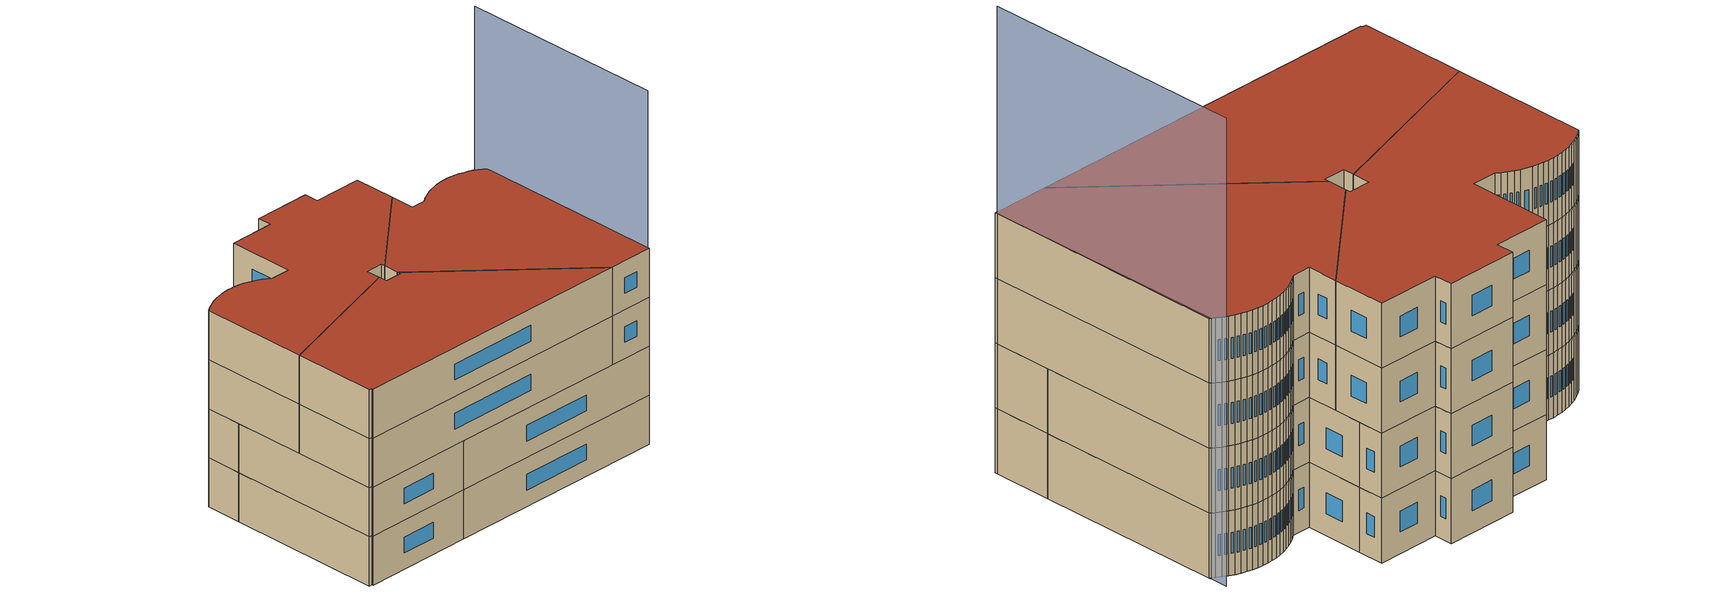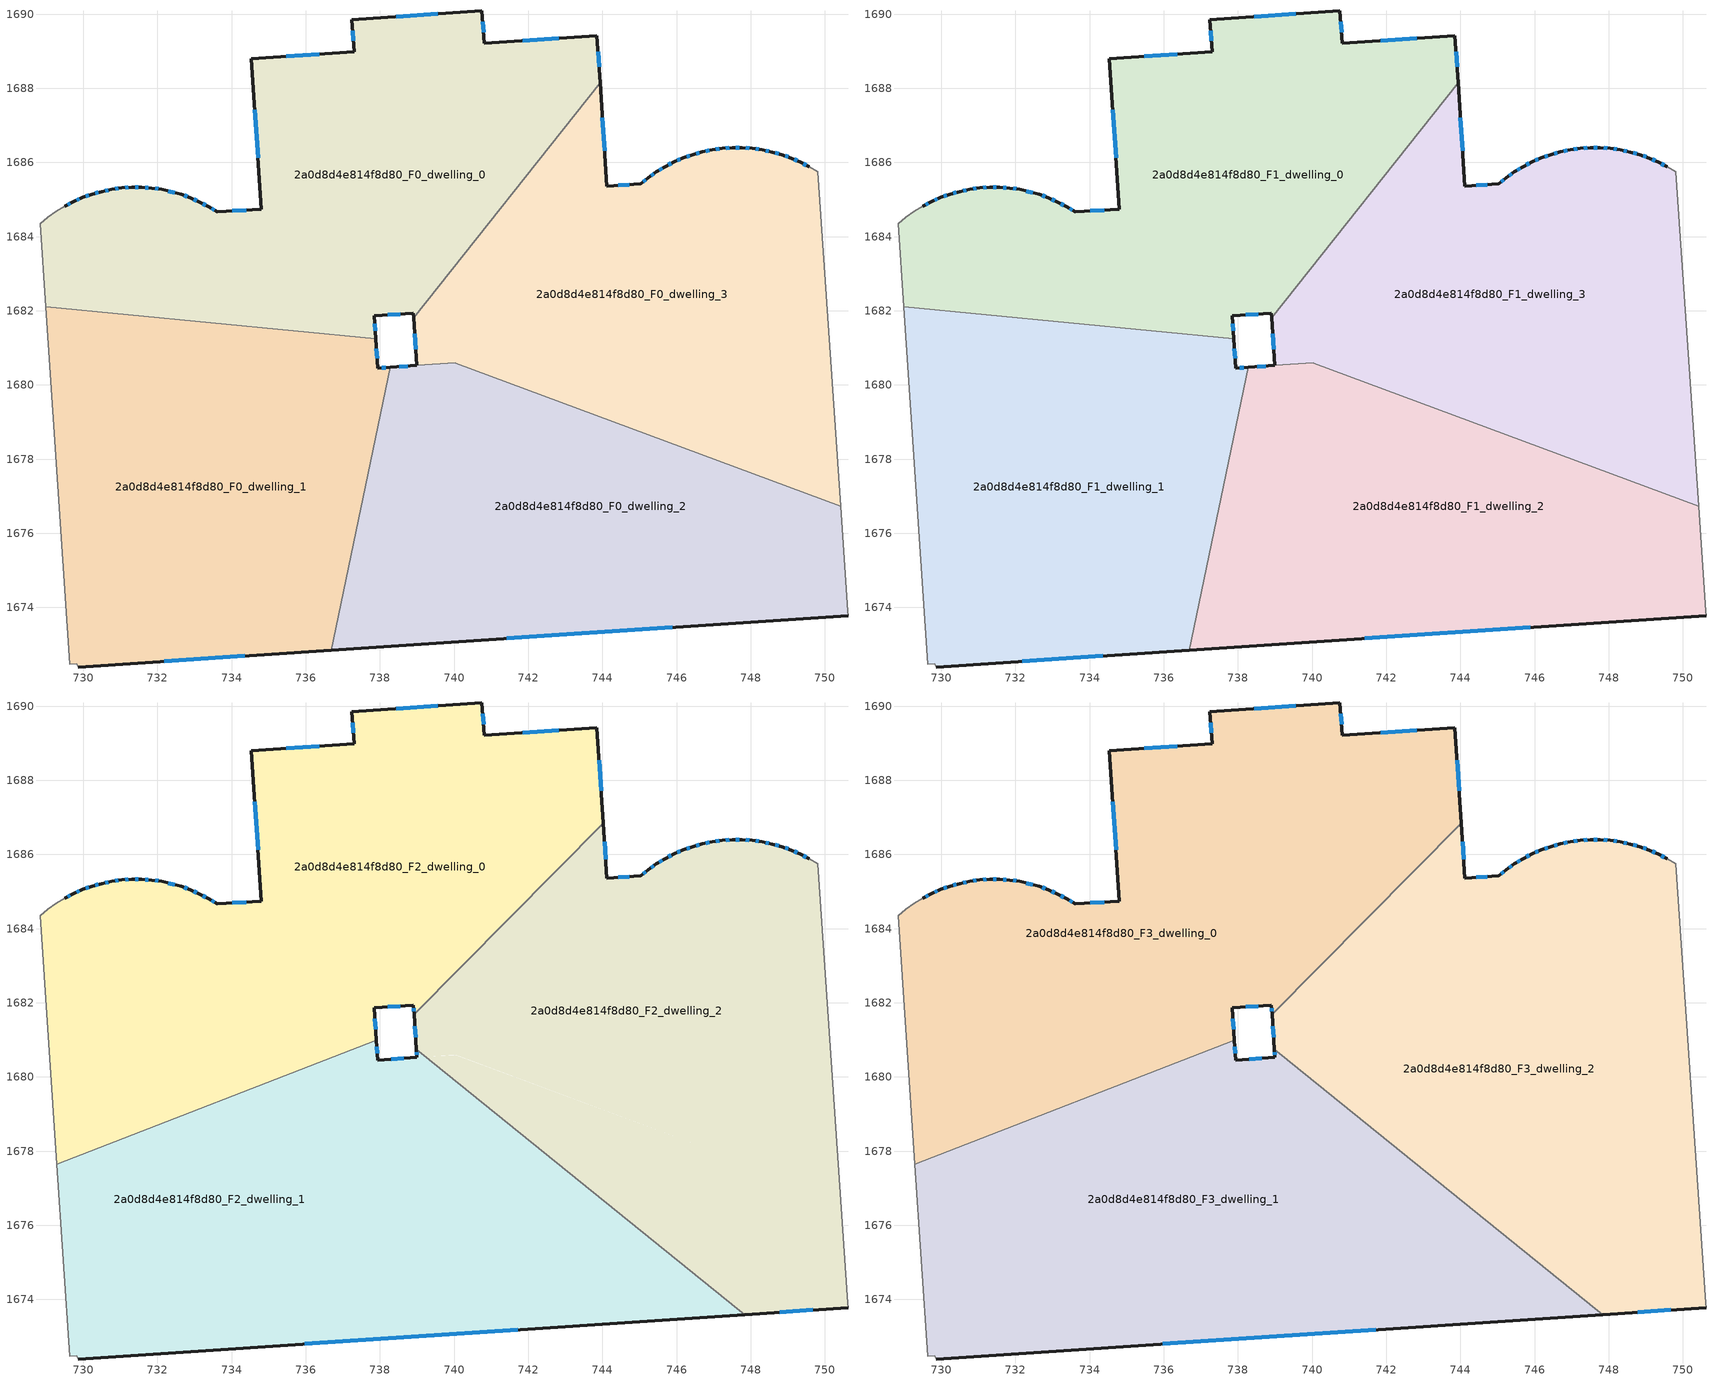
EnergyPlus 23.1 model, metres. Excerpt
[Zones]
2a0d8d4e814f8d80_F0_dwelling_0
 floor ground (EU_floor_Construction): 743.85,1689.42 743.94,1688.15 738.91,1681.81 738.91,1681.93 737.85,1681.87 737.89,1681.25 728.99,1682.11 728.83,1684.35 729.04,1684.52 729.27,1684.69 729.5,1684.82 729.73,1684.94 729.98,1685.06 730.24,1685.14 730.5,1685.22 730.77,1685.27 731.04,1685.32 731.31,1685.33 731.58,1685.33 731.85,1685.31 732.12,1685.28 732.64,1685.14 732.89,1685.05 733.14,1684.93 733.39,1684.81 733.61,1684.67 734.81,1684.74 734.54,1688.8 737.3,1688.99 737.25,1689.85 740.75,1690.08 740.82,1689.22 z0
 wall outside (EU_wall_Construction): 743.94,1688.15 743.85,1689.42 740.82,1689.22 740.75,1690.08 737.25,1689.85 737.3,1688.99 734.54,1688.8 734.81,1684.74 733.61,1684.67 733.39,1684.81 733.14,1684.93 732.89,1685.05 732.64,1685.14 732.12,1685.28 731.85,1685.31 731.58,1685.33 731.31,1685.33 731.04,1685.32 730.77,1685.27 730.5,1685.22 730.24,1685.14 729.98,1685.06 729.73,1684.94 729.5,1684.82 / 737.89,1681.25 737.85,1681.87 738.91,1681.93 738.91,1681.81 z0:3
 wall to 2a0d8d4e814f8d80_F0_dwelling_3 (EU_wall_Construction): 738.91,1681.81 743.94,1688.15 z0:3
 wall to 2a0d8d4e814f8d80_F0_dwelling_1 (EU_wall_Construction): 728.99,1682.11 737.89,1681.25 z0:3
 wall adiabatic (EU_wall_Construction): 729.5,1684.82 729.27,1684.69 729.04,1684.52 728.83,1684.35 728.99,1682.11 z0:3
 window (EU_Window_Construction): 743.91,1688.58 743.88,1688.99 / 738.21,1681.89 738.55,1681.91 / 737.87,1681.46 737.86,1681.65 / 729.65,1684.9 729.58,1684.86 / 729.9,1685.02 729.82,1684.98 / 730.15,1685.11 730.07,1685.09 / 730.41,1685.19 730.33,1685.17 / 730.68,1685.25 730.59,1685.24 / 730.95,1685.3 730.86,1685.29 / 731.22,1685.33 731.13,1685.32 / 731.49,1685.33 731.4,1685.33 / 731.76,1685.32 731.67,1685.32 / 732.03,1685.29 731.94,1685.3 / 732.46,1685.19 732.3,1685.23 / 732.81,1685.08 732.73,1685.11 / 733.06,1684.97 732.98,1685.01 / 733.3,1684.85 733.23,1684.89 / 733.53,1684.72 733.46,1684.76 / 734.4,1684.72 734.02,1684.7 / 734.63,1687.42 734.72,1686.12 / 736.36,1688.92 735.48,1688.86 / 737.27,1689.56 737.28,1689.28 / 739.56,1690.01 738.44,1689.93 / 740.8,1689.51 740.78,1689.79 / 742.82,1689.35 741.85,1689.29 z1.02:1.98
2a0d8d4e814f8d80_F0_dwelling_1
 floor ground (EU_floor_Construction): 737.89,1681.25 737.94,1680.46 738.27,1680.48 736.68,1672.85 729.86,1672.39 729.83,1672.48 729.64,1672.47 728.99,1682.11 z0
 wall outside (EU_wall_Construction): 738.27,1680.48 737.94,1680.46 737.89,1681.25 / 729.86,1672.39 736.68,1672.85 z0:3
 wall adiabatic (EU_wall_Construction): 728.99,1682.11 729.64,1672.47 729.83,1672.48 729.86,1672.39 z0:3
 wall to 2a0d8d4e814f8d80_F0_dwelling_2 (EU_wall_Construction): 736.68,1672.85 738.27,1680.48 z0:3
 window (EU_Window_Construction): 737.92,1680.73 737.91,1680.98 / 738.16,1680.47 738.05,1680.46 / 732.18,1672.55 734.36,1672.69 z1.02:1.98
2a0d8d4e814f8d80_F0_dwelling_2
 floor ground (EU_floor_Construction): 750.42,1676.73 750.61,1673.9 750.62,1673.78 736.68,1672.85 738.27,1680.48 740.04,1680.59 z0
 wall outside (EU_wall_Construction): 738.99,1680.53 738.27,1680.48 / 736.68,1672.85 750.62,1673.78 z0:3
 wall to 2a0d8d4e814f8d80_F0_dwelling_3 (EU_wall_Construction): 740.04,1680.59 739,1680.53 / 750.42,1676.73 740.05,1680.59 z0:3
 wall adiabatic (EU_wall_Construction): 750.62,1673.78 750.61,1673.9 750.42,1676.73 z0:3
 window (EU_Window_Construction): 738.75,1680.51 738.52,1680.49 / 741.43,1673.17 745.88,1673.46 z1.02:1.98
2a0d8d4e814f8d80_F0_dwelling_3
 floor ground (EU_floor_Construction): 749.34,1686 749.58,1685.88 749.81,1685.74 750.42,1676.73 740.04,1680.59 739,1680.53 738.91,1681.81 743.94,1688.15 744.12,1685.36 745.03,1685.42 745.24,1685.59 745.46,1685.75 745.7,1685.89 745.93,1686.01 746.18,1686.13 746.44,1686.21 746.7,1686.29 746.97,1686.34 747.24,1686.38 747.51,1686.4 747.78,1686.4 748.05,1686.38 748.31,1686.34 748.58,1686.28 748.84,1686.21 749.09,1686.12 z0
 wall outside (EU_wall_Construction): 749.58,1685.88 749.34,1686 749.09,1686.12 748.84,1686.21 748.58,1686.28 748.31,1686.34 748.05,1686.38 747.78,1686.4 747.51,1686.4 747.24,1686.38 746.97,1686.34 746.7,1686.29 746.44,1686.21 746.18,1686.13 745.93,1686.01 745.7,1685.89 745.46,1685.75 745.24,1685.59 745.03,1685.42 744.12,1685.36 743.94,1688.15 / 738.91,1681.81 739,1680.53 z0:3
 wall adiabatic (EU_wall_Construction): 750.42,1676.73 749.81,1685.74 749.58,1685.88 z0:3
 window (EU_Window_Construction): 744.06,1686.31 744,1687.2 / 744.72,1685.4 744.43,1685.38 / 745.17,1685.53 745.1,1685.48 / 745.38,1685.69 745.32,1685.65 / 745.62,1685.84 745.54,1685.8 / 745.85,1685.97 745.78,1685.93 / 746.1,1686.09 746.02,1686.05 / 746.35,1686.19 746.27,1686.16 / 746.61,1686.26 746.53,1686.24 / 746.88,1686.32 746.79,1686.31 / 747.15,1686.37 747.06,1686.35 / 747.42,1686.39 747.33,1686.39 / 747.69,1686.4 747.6,1686.4 / 747.96,1686.39 747.87,1686.39 / 748.22,1686.35 748.14,1686.37 / 748.49,1686.3 748.4,1686.32 / 748.75,1686.23 748.67,1686.26 / 749.01,1686.15 748.93,1686.18 / 749.26,1686.04 749.18,1686.08 / 749.5,1685.92 749.42,1685.96 / 738.94,1681.38 738.97,1680.96 z1.02:1.98
2a0d8d4e814f8d80_F1_dwelling_0
 floor to 2a0d8d4e814f8d80_F0_dwelling_0 (EU_floor_Construction): 743.85,1689.42 743.94,1688.15 738.91,1681.81 738.91,1681.93 737.85,1681.87 737.89,1681.25 728.99,1682.11 728.83,1684.35 729.04,1684.52 729.27,1684.69 729.5,1684.82 729.73,1684.94 729.98,1685.06 730.24,1685.14 730.5,1685.22 730.77,1685.27 731.04,1685.32 731.31,1685.33 731.58,1685.33 731.85,1685.31 732.12,1685.28 732.64,1685.14 732.89,1685.05 733.14,1684.93 733.39,1684.81 733.61,1684.67 734.81,1684.74 734.54,1688.8 737.3,1688.99 737.25,1689.85 740.75,1690.08 740.82,1689.22 z3
 wall outside (EU_wall_Construction): 743.94,1688.15 743.85,1689.42 740.82,1689.22 740.75,1690.08 737.25,1689.85 737.3,1688.99 734.54,1688.8 734.81,1684.74 733.61,1684.67 733.39,1684.81 733.14,1684.93 732.89,1685.05 732.64,1685.14 732.12,1685.28 731.85,1685.31 731.58,1685.33 731.31,1685.33 731.04,1685.32 730.77,1685.27 730.5,1685.22 730.24,1685.14 729.98,1685.06 729.73,1684.94 729.5,1684.82 / 737.89,1681.25 737.85,1681.87 738.91,1681.93 738.91,1681.81 z3:6
 wall to 2a0d8d4e814f8d80_F1_dwelling_3 (EU_wall_Construction): 738.91,1681.81 743.94,1688.15 z3:6
 wall to 2a0d8d4e814f8d80_F1_dwelling_1 (EU_wall_Construction): 728.99,1682.11 737.89,1681.25 z3:6
 wall adiabatic (EU_wall_Construction): 729.5,1684.82 729.27,1684.69 729.04,1684.52 728.83,1684.35 728.99,1682.11 z3:6
 window (EU_Window_Construction): 743.91,1688.58 743.88,1688.99 / 738.21,1681.89 738.55,1681.91 / 737.87,1681.46 737.86,1681.65 / 729.65,1684.9 729.58,1684.86 / 729.9,1685.02 729.82,1684.98 / 730.15,1685.11 730.07,1685.09 / 730.41,1685.19 730.33,1685.17 / 730.68,1685.25 730.59,1685.24 / 730.95,1685.3 730.86,1685.29 / 731.22,1685.33 731.13,1685.32 / 731.49,1685.33 731.4,1685.33 / 731.76,1685.32 731.67,1685.32 / 732.03,1685.29 731.94,1685.3 / 732.46,1685.19 732.3,1685.23 / 732.81,1685.08 732.73,1685.11 / 733.06,1684.97 732.98,1685.01 / 733.3,1684.85 733.23,1684.89 / 733.53,1684.72 733.46,1684.76 / 734.4,1684.72 734.02,1684.7 / 734.63,1687.42 734.72,1686.12 / 736.36,1688.92 735.48,1688.86 / 737.27,1689.56 737.28,1689.28 / 739.56,1690.01 738.44,1689.93 / 740.8,1689.51 740.78,1689.79 / 742.82,1689.35 741.85,1689.29 z4.02:4.98
2a0d8d4e814f8d80_F1_dwelling_1
 floor to 2a0d8d4e814f8d80_F0_dwelling_1 (EU_floor_Construction): 737.89,1681.25 737.94,1680.46 738.27,1680.48 736.68,1672.85 729.86,1672.39 729.83,1672.48 729.64,1672.47 728.99,1682.11 z3
 wall outside (EU_wall_Construction): 738.27,1680.48 737.94,1680.46 737.89,1681.25 / 729.86,1672.39 736.68,1672.85 z3:6
 wall adiabatic (EU_wall_Construction): 728.99,1682.11 729.64,1672.47 729.83,1672.48 729.86,1672.39 z3:6
 wall to 2a0d8d4e814f8d80_F1_dwelling_2 (EU_wall_Construction): 736.68,1672.85 738.27,1680.48 z3:6
 window (EU_Window_Construction): 737.92,1680.73 737.91,1680.98 / 738.16,1680.47 738.05,1680.46 / 732.18,1672.55 734.36,1672.69 z4.02:4.98
2a0d8d4e814f8d80_F1_dwelling_2
 floor to 2a0d8d4e814f8d80_F0_dwelling_2 (EU_floor_Construction): 750.42,1676.73 750.61,1673.9 750.62,1673.78 736.68,1672.85 738.27,1680.48 740.04,1680.59 z3
 wall outside (EU_wall_Construction): 738.99,1680.53 738.27,1680.48 / 736.68,1672.85 750.62,1673.78 z3:6
 wall to 2a0d8d4e814f8d80_F1_dwelling_3 (EU_wall_Construction): 740.04,1680.59 739,1680.53 / 750.42,1676.73 740.05,1680.59 z3:6
 wall adiabatic (EU_wall_Construction): 750.62,1673.78 750.61,1673.9 750.42,1676.73 z3:6
 window (EU_Window_Construction): 738.75,1680.51 738.52,1680.49 / 741.43,1673.17 745.88,1673.46 z4.02:4.98
2a0d8d4e814f8d80_F1_dwelling_3
 floor to 2a0d8d4e814f8d80_F0_dwelling_3 (EU_floor_Construction): 749.34,1686 749.58,1685.88 749.81,1685.74 750.42,1676.73 740.04,1680.59 739,1680.53 738.91,1681.81 743.94,1688.15 744.12,1685.36 745.03,1685.42 745.24,1685.59 745.46,1685.75 745.7,1685.89 745.93,1686.01 746.18,1686.13 746.44,1686.21 746.7,1686.29 746.97,1686.34 747.24,1686.38 747.51,1686.4 747.78,1686.4 748.05,1686.38 748.31,1686.34 748.58,1686.28 748.84,1686.21 749.09,1686.12 z3
 wall outside (EU_wall_Construction): 749.58,1685.88 749.34,1686 749.09,1686.12 748.84,1686.21 748.58,1686.28 748.31,1686.34 748.05,1686.38 747.78,1686.4 747.51,1686.4 747.24,1686.38 746.97,1686.34 746.7,1686.29 746.44,1686.21 746.18,1686.13 745.93,1686.01 745.7,1685.89 745.46,1685.75 745.24,1685.59 745.03,1685.42 744.12,1685.36 743.94,1688.15 / 738.91,1681.81 739,1680.53 z3:6
 wall adiabatic (EU_wall_Construction): 750.42,1676.73 749.81,1685.74 749.58,1685.88 z3:6
 window (EU_Window_Construction): 744.06,1686.31 744,1687.2 / 744.72,1685.4 744.43,1685.38 / 745.17,1685.53 745.1,1685.48 / 745.38,1685.69 745.32,1685.65 / 745.62,1685.84 745.54,1685.8 / 745.85,1685.97 745.78,1685.93 / 746.1,1686.09 746.02,1686.05 / 746.35,1686.19 746.27,1686.16 / 746.61,1686.26 746.53,1686.24 / 746.88,1686.32 746.79,1686.31 / 747.15,1686.37 747.06,1686.35 / 747.42,1686.39 747.33,1686.39 / 747.69,1686.4 747.6,1686.4 / 747.96,1686.39 747.87,1686.39 / 748.22,1686.35 748.14,1686.37 / 748.49,1686.3 748.4,1686.32 / 748.75,1686.23 748.67,1686.26 / 749.01,1686.15 748.93,1686.18 / 749.26,1686.04 749.18,1686.08 / 749.5,1685.92 749.42,1685.96 / 738.94,1681.38 738.97,1680.96 z4.02:4.98
2a0d8d4e814f8d80_F2_dwelling_0
 floor to 2a0d8d4e814f8d80_F1_dwelling_0 (EU_floor_Construction): 743.85,1689.42 743.94,1688.15 738.91,1681.81 738.91,1681.93 737.85,1681.87 737.89,1681.25 728.99,1682.11 728.83,1684.35 729.04,1684.52 729.27,1684.69 729.5,1684.82 729.73,1684.94 729.98,1685.06 730.24,1685.14 730.5,1685.22 730.77,1685.27 731.04,1685.32 731.31,1685.33 731.58,1685.33 731.85,1685.31 732.12,1685.28 732.64,1685.14 732.89,1685.05 733.14,1684.93 733.39,1684.81 733.61,1684.67 734.81,1684.74 734.54,1688.8 737.3,1688.99 737.25,1689.85 740.75,1690.08 740.82,1689.22 z6
 floor to 2a0d8d4e814f8d80_F1_dwelling_1 (EU_floor_Construction): 737.89,1681.25 737.91,1680.99 729.29,1677.65 728.99,1682.11 z6
 floor to 2a0d8d4e814f8d80_F1_dwelling_3 (EU_floor_Construction): 743.94,1688.15 744.03,1686.84 738.92,1681.7 738.91,1681.81 z6
 wall outside (EU_wall_Construction): 744.03,1686.84 743.85,1689.42 740.82,1689.22 740.75,1690.08 737.25,1689.85 737.3,1688.99 734.54,1688.8 734.81,1684.74 733.61,1684.67 733.39,1684.81 733.14,1684.93 732.89,1685.05 732.64,1685.14 732.12,1685.28 731.85,1685.31 731.58,1685.33 731.31,1685.33 731.04,1685.32 730.77,1685.27 730.5,1685.22 730.24,1685.14 729.98,1685.06 729.73,1684.94 729.5,1684.82 / 737.91,1680.99 737.85,1681.87 738.91,1681.93 738.92,1681.7 z6:9
 wall to 2a0d8d4e814f8d80_F2_dwelling_2 (EU_wall_Construction): 738.92,1681.7 744.03,1686.84 z6:9
 wall to 2a0d8d4e814f8d80_F2_dwelling_1 (EU_wall_Construction): 729.29,1677.65 737.91,1680.99 z6:9
 wall adiabatic (EU_wall_Construction): 729.5,1684.82 729.27,1684.69 729.04,1684.52 728.83,1684.35 729.29,1677.65 z6:9
 window (EU_Window_Construction): 743.97,1687.72 743.91,1688.54 / 738.91,1681.85 738.92,1681.78 / 738.21,1681.89 738.55,1681.91 / 737.89,1681.29 737.87,1681.57 / 729.65,1684.9 729.58,1684.86 / 729.9,1685.02 729.82,1684.98 / 730.15,1685.11 730.07,1685.09 / 730.41,1685.19 730.33,1685.17 / 730.68,1685.25 730.59,1685.24 / 730.95,1685.3 730.86,1685.29 / 731.22,1685.33 731.13,1685.32 / 731.49,1685.33 731.4,1685.33 / 731.76,1685.32 731.67,1685.32 / 732.03,1685.29 731.94,1685.3 / 732.46,1685.19 732.3,1685.23 / 732.81,1685.08 732.73,1685.11 / 733.06,1684.97 732.98,1685.01 / 733.3,1684.85 733.23,1684.89 / 733.53,1684.72 733.46,1684.76 / 734.4,1684.72 734.02,1684.7 / 734.63,1687.42 734.72,1686.12 / 736.36,1688.92 735.48,1688.86 / 737.27,1689.56 737.28,1689.28 / 739.56,1690.01 738.44,1689.93 / 740.8,1689.51 740.78,1689.79 / 742.82,1689.35 741.85,1689.29 z7.02:7.98
2a0d8d4e814f8d80_F2_dwelling_1
 floor to 2a0d8d4e814f8d80_F1_dwelling_1 (EU_floor_Construction): 737.91,1680.99 737.94,1680.46 738.27,1680.48 736.68,1672.85 729.86,1672.39 729.83,1672.48 729.64,1672.47 729.29,1677.65 z6
 floor to 2a0d8d4e814f8d80_F1_dwelling_2 (EU_floor_Construction): 747.83,1673.59 736.68,1672.85 738.27,1680.48 739.24,1680.54 z6
 floor to 2a0d8d4e814f8d80_F1_dwelling_3 (EU_floor_Construction): 739.24,1680.54 739,1680.53 738.99,1680.74 z6
 wall outside (EU_wall_Construction): 739,1680.53 737.94,1680.46 737.91,1680.99 / 739,1680.53 738.99,1680.74 / 729.86,1672.39 747.83,1673.59 z6:9
 wall adiabatic (EU_wall_Construction): 729.29,1677.65 729.64,1672.47 729.83,1672.48 729.86,1672.39 z6:9
 wall to 2a0d8d4e814f8d80_F2_dwelling_2 (EU_wall_Construction): 747.83,1673.59 738.99,1680.74 z6:9
 window (EU_Window_Construction): 737.93,1680.64 737.92,1680.81 / 738.64,1680.5 738.3,1680.48 / 739,1680.6 738.99,1680.67 / 735.98,1672.8 741.72,1673.19 z7.02:7.98
2a0d8d4e814f8d80_F2_dwelling_2
 floor to 2a0d8d4e814f8d80_F1_dwelling_2 (EU_floor_Construction): 750.42,1676.73 750.61,1673.9 750.62,1673.78 747.83,1673.59 739.24,1680.54 740.05,1680.59 z6
 floor to 2a0d8d4e814f8d80_F1_dwelling_3 (EU_floor_Construction): 749.81,1685.74 750.42,1676.73 740.04,1680.59 739.24,1680.54 738.99,1680.74 738.92,1681.7 744.03,1686.84 744.12,1685.36 745.03,1685.42 745.24,1685.59 745.46,1685.75 745.7,1685.89 745.93,1686.01 746.18,1686.13 746.44,1686.21 746.7,1686.29 746.97,1686.34 747.24,1686.38 747.51,1686.4 747.78,1686.4 748.05,1686.38 748.31,1686.34 748.58,1686.28 748.84,1686.21 749.09,1686.12 749.34,1686 749.58,1685.88 z6
 wall outside (EU_wall_Construction): 749.58,1685.88 749.34,1686 749.09,1686.12 748.84,1686.21 748.58,1686.28 748.31,1686.34 748.05,1686.38 747.78,1686.4 747.51,1686.4 747.24,1686.38 746.97,1686.34 746.7,1686.29 746.44,1686.21 746.18,1686.13 745.93,1686.01 745.7,1685.89 745.46,1685.75 745.24,1685.59 745.03,1685.42 744.12,1685.36 744.03,1686.84 / 747.83,1673.59 750.62,1673.78 / 738.92,1681.7 738.99,1680.74 z6:9
 wall adiabatic (EU_wall_Construction): 750.62,1673.78 750.61,1673.9 749.81,1685.74 749.58,1685.88 z6:9
 window (EU_Window_Construction): 745.17,1685.53 745.1,1685.48 / 745.38,1685.69 745.32,1685.65 / 745.62,1685.84 745.54,1685.8 / 745.85,1685.97 745.78,1685.93 / 746.1,1686.09 746.02,1686.05 / 746.35,1686.19 746.27,1686.16 / 746.61,1686.26 746.53,1686.24 / 746.88,1686.32 746.79,1686.31 / 747.15,1686.37 747.06,1686.35 / 747.42,1686.39 747.33,1686.39 / 747.69,1686.4 747.6,1686.4 / 747.96,1686.39 747.87,1686.39 / 748.22,1686.35 748.14,1686.37 / 748.49,1686.3 748.4,1686.32 / 748.75,1686.23 748.67,1686.26 / 749.01,1686.15 748.93,1686.18 / 749.26,1686.04 749.18,1686.08 / 749.5,1685.92 749.42,1685.96 / 748.78,1673.66 749.68,1673.72 / 738.94,1681.37 738.96,1681.07 / 744.09,1685.87 744.06,1686.34 / 744.72,1685.4 744.43,1685.38 z7.02:7.98
2a0d8d4e814f8d80_F3_dwelling_0
 floor to 2a0d8d4e814f8d80_F2_dwelling_0 (EU_floor_Construction): 743.85,1689.42 744.03,1686.84 738.92,1681.7 738.91,1681.93 737.85,1681.87 737.91,1680.99 729.29,1677.65 728.83,1684.35 729.04,1684.52 729.27,1684.69 729.5,1684.82 729.73,1684.94 729.98,1685.06 730.24,1685.14 730.5,1685.22 730.77,1685.27 731.04,1685.32 731.31,1685.33 731.58,1685.33 731.85,1685.31 732.12,1685.28 732.64,1685.14 732.89,1685.05 733.14,1684.93 733.39,1684.81 733.61,1684.67 734.81,1684.74 734.54,1688.8 737.3,1688.99 737.25,1689.85 740.75,1690.08 740.82,1689.22 z9
 wall outside (EU_wall_Construction): 744.03,1686.84 743.85,1689.42 740.82,1689.22 740.75,1690.08 737.25,1689.85 737.3,1688.99 734.54,1688.8 734.81,1684.74 733.61,1684.67 733.39,1684.81 733.14,1684.93 732.89,1685.05 732.64,1685.14 732.12,1685.28 731.85,1685.31 731.58,1685.33 731.31,1685.33 731.04,1685.32 730.77,1685.27 730.5,1685.22 730.24,1685.14 729.98,1685.06 729.73,1684.94 729.5,1684.82 / 737.91,1680.99 737.85,1681.87 738.91,1681.93 738.92,1681.7 z9:12
 wall to 2a0d8d4e814f8d80_F3_dwelling_2 (EU_wall_Construction): 738.92,1681.7 744.03,1686.84 z9:12
 wall to 2a0d8d4e814f8d80_F3_dwelling_1 (EU_wall_Construction): 729.29,1677.65 737.91,1680.99 z9:12
 wall adiabatic (EU_wall_Construction): 729.5,1684.82 729.27,1684.69 729.04,1684.52 728.83,1684.35 729.29,1677.65 z9:12
 window (EU_Window_Construction): 743.97,1687.72 743.91,1688.54 / 738.91,1681.85 738.92,1681.78 / 738.21,1681.89 738.55,1681.91 / 737.89,1681.29 737.87,1681.57 / 729.65,1684.9 729.58,1684.86 / 729.9,1685.02 729.82,1684.98 / 730.15,1685.11 730.07,1685.09 / 730.41,1685.19 730.33,1685.17 / 730.68,1685.25 730.59,1685.24 / 730.95,1685.3 730.86,1685.29 / 731.22,1685.33 731.13,1685.32 / 731.49,1685.33 731.4,1685.33 / 731.76,1685.32 731.67,1685.32 / 732.03,1685.29 731.94,1685.3 / 732.46,1685.19 732.3,1685.23 / 732.81,1685.08 732.73,1685.11 / 733.06,1684.97 732.98,1685.01 / 733.3,1684.85 733.23,1684.89 / 733.53,1684.72 733.46,1684.76 / 734.4,1684.72 734.02,1684.7 / 734.63,1687.42 734.72,1686.12 / 736.36,1688.92 735.48,1688.86 / 737.27,1689.56 737.28,1689.28 / 739.56,1690.01 738.44,1689.93 / 740.8,1689.51 740.78,1689.79 / 742.82,1689.35 741.85,1689.29 z10.02:10.98
 roof outside (EU_roof_Construction): 738.92,1681.7 744.03,1686.84 743.85,1689.42 740.82,1689.22 740.75,1690.08 737.25,1689.85 737.3,1688.99 734.54,1688.8 734.81,1684.74 733.61,1684.67 733.39,1684.81 733.14,1684.93 732.89,1685.05 732.64,1685.14 732.12,1685.28 731.85,1685.31 731.58,1685.33 731.31,1685.33 731.04,1685.32 730.77,1685.27 730.5,1685.22 730.24,1685.14 729.98,1685.06 729.73,1684.94 729.5,1684.82 729.27,1684.69 729.04,1684.52 728.83,1684.35 729.29,1677.65 737.91,1680.99 737.85,1681.87 738.91,1681.93 z12
2a0d8d4e814f8d80_F3_dwelling_1
 floor to 2a0d8d4e814f8d80_F2_dwelling_1 (EU_floor_Construction): 747.83,1673.59 729.86,1672.39 729.83,1672.48 729.64,1672.47 729.29,1677.65 737.91,1680.99 737.94,1680.46 739,1680.53 738.99,1680.74 z9
 wall outside (EU_wall_Construction): 738.99,1680.74 739,1680.53 737.94,1680.46 737.91,1680.99 / 729.86,1672.39 747.83,1673.59 z9:12
 wall adiabatic (EU_wall_Construction): 729.29,1677.65 729.64,1672.47 729.83,1672.48 729.86,1672.39 z9:12
 wall to 2a0d8d4e814f8d80_F3_dwelling_2 (EU_wall_Construction): 747.83,1673.59 738.99,1680.74 z9:12
 window (EU_Window_Construction): 737.93,1680.64 737.92,1680.81 / 738.64,1680.5 738.3,1680.48 / 738.99,1680.67 739,1680.6 / 735.98,1672.8 741.72,1673.19 z10.02:10.98
 roof outside (EU_roof_Construction): 747.83,1673.59 738.99,1680.74 739,1680.53 737.94,1680.46 737.91,1680.99 729.29,1677.65 729.64,1672.47 729.83,1672.48 729.86,1672.39 z12
2a0d8d4e814f8d80_F3_dwelling_2
 floor to 2a0d8d4e814f8d80_F2_dwelling_2 (EU_floor_Construction): 749.81,1685.74 750.61,1673.9 750.62,1673.78 747.83,1673.59 738.99,1680.74 738.92,1681.7 744.03,1686.84 744.12,1685.36 745.03,1685.42 745.24,1685.59 745.46,1685.75 745.7,1685.89 745.93,1686.01 746.18,1686.13 746.44,1686.21 746.7,1686.29 746.97,1686.34 747.24,1686.38 747.51,1686.4 747.78,1686.4 748.05,1686.38 748.31,1686.34 748.58,1686.28 748.84,1686.21 749.09,1686.12 749.34,1686 749.58,1685.88 z9
 wall outside (EU_wall_Construction): 749.58,1685.88 749.34,1686 749.09,1686.12 748.84,1686.21 748.58,1686.28 748.31,1686.34 748.05,1686.38 747.78,1686.4 747.51,1686.4 747.24,1686.38 746.97,1686.34 746.7,1686.29 746.44,1686.21 746.18,1686.13 745.93,1686.01 745.7,1685.89 745.46,1685.75 745.24,1685.59 745.03,1685.42 744.12,1685.36 744.03,1686.84 / 747.83,1673.59 750.62,1673.78 / 738.92,1681.7 738.99,1680.74 z9:12
 wall adiabatic (EU_wall_Construction): 750.62,1673.78 750.61,1673.9 749.81,1685.74 749.58,1685.88 z9:12
 window (EU_Window_Construction): 745.17,1685.53 745.1,1685.48 / 745.38,1685.69 745.32,1685.65 / 745.62,1685.84 745.54,1685.8 / 745.85,1685.97 745.78,1685.93 / 746.1,1686.09 746.02,1686.05 / 746.35,1686.19 746.27,1686.16 / 746.61,1686.26 746.53,1686.24 / 746.88,1686.32 746.79,1686.31 / 747.15,1686.37 747.06,1686.35 / 747.42,1686.39 747.33,1686.39 / 747.69,1686.4 747.6,1686.4 / 747.96,1686.39 747.87,1686.39 / 748.22,1686.35 748.14,1686.37 / 748.49,1686.3 748.4,1686.32 / 748.75,1686.23 748.67,1686.26 / 749.01,1686.15 748.93,1686.18 / 749.26,1686.04 749.18,1686.08 / 749.5,1685.92 749.42,1685.96 / 748.78,1673.66 749.68,1673.72 / 738.94,1681.37 738.96,1681.07 / 744.09,1685.87 744.06,1686.34 / 744.72,1685.4 744.43,1685.38 z10.02:10.98
 roof outside (EU_roof_Construction): 750.62,1673.78 750.61,1673.9 749.81,1685.74 749.58,1685.88 749.34,1686 749.09,1686.12 748.84,1686.21 748.58,1686.28 748.31,1686.34 748.05,1686.38 747.78,1686.4 747.51,1686.4 747.24,1686.38 746.97,1686.34 746.7,1686.29 746.44,1686.21 746.18,1686.13 745.93,1686.01 745.7,1685.89 745.46,1685.75 745.24,1685.59 745.03,1685.42 744.12,1685.36 744.03,1686.84 738.92,1681.7 738.99,1680.74 747.83,1673.59 z12
shading: 750.61,1673.9 749.7,1686.65 z0:21.6
[Building]
EU S2 Campaign: North Axis=0; Terrain=City; Solar Distribution=FullExterior
[Site:Location]
Vienna: Latitude=48; Longitude=16.5; Time Zone=1; Elevation=183
[SizingPeriod:WeatherFileDays]
AnnualSizingPeriod: Begin Month=1; Begin Day of Month=1; End Month=12; End Day of Month=31; Day of Week for Start Day=Monday; Use Weather File Daylight Saving Period=No; Use Weather File Rain and Snow Indicators=No
[MATERIAL]
EU_InternalMass_Material: Roughness=MediumRough; Thickness=0.1; Conductivity=1; Density=1800; Specific Heat=900; Thermal Absorptance=0.9; Solar Absorptance=0.7; Visible Absorptance=0.7
[MATERIAL:NOMASS] Roughness=MediumRough; Thermal Absorptance=0.9; Solar Absorptance=0.7; Visible Absorptance=0.7
Name | Thermal Resistance
EU_wall_NoMass | 0.942466
EU_roof_NoMass | 0.551687
EU_floor_NoMass | 0.66527
[WINDOWMATERIAL:SIMPLEGLAZINGSYSTEM]
EU_Window_SimpleGlazing: UFactor=2.03367; Solar Heat Gain Coefficient=0.65; Visible Transmittance=0.65
[CONSTRUCTION]
EU_wall_Construction: EU_wall_NoMass
EU_roof_Construction: EU_roof_NoMass
EU_floor_Construction: EU_floor_NoMass
EU_Window_Construction: EU_Window_SimpleGlazing
EU_InternalMass_Construction: EU_InternalMass_Material
[ZONE] Type=1; Multiplier=1; Ceiling Height=autocalculate; Floor Area=autocalculate; Part of Total Floor Area=Yes
Name | Volume
2a0d8d4e814f8d80_F0_dwelling_0; 2a0d8d4e814f8d80_F1_dwelling_0 | 222.664
2a0d8d4e814f8d80_F2_dwelling_0; 2a0d8d4e814f8d80_F3_dwelling_0 | 296.898
2a0d8d4e814f8d80_F0_dwelling_1; 2a0d8d4e814f8d80_F1_dwelling_1 | 222.683
2a0d8d4e814f8d80_F2_dwelling_1; 2a0d8d4e814f8d80_F3_dwelling_1 | 296.901
2a0d8d4e814f8d80_F0_dwelling_2; 2a0d8d4e814f8d80_F1_dwelling_2 | 221.924
2a0d8d4e814f8d80_F2_dwelling_2; 2a0d8d4e814f8d80_F3_dwelling_2 | 296.88
2a0d8d4e814f8d80_F0_dwelling_3; 2a0d8d4e814f8d80_F1_dwelling_3 | 223.411
[INTERNALMASS] Construction=EU_InternalMass_Construction
Name | Zone or ZoneList | Surface Area
2a0d8d4e814f8d80_F0_dwelling_0_EU_InternalMass | 2a0d8d4e814f8d80_F0_dwelling_0 | 74.221
2a0d8d4e814f8d80_F0_dwelling_1_EU_InternalMass | 2a0d8d4e814f8d80_F0_dwelling_1 | 74.2277
2a0d8d4e814f8d80_F0_dwelling_2_EU_InternalMass | 2a0d8d4e814f8d80_F0_dwelling_2 | 73.9743
2a0d8d4e814f8d80_F0_dwelling_3_EU_InternalMass | 2a0d8d4e814f8d80_F0_dwelling_3 | 74.469
2a0d8d4e814f8d80_F1_dwelling_0_EU_InternalMass | 2a0d8d4e814f8d80_F1_dwelling_0 | 74.221
2a0d8d4e814f8d80_F1_dwelling_1_EU_InternalMass | 2a0d8d4e814f8d80_F1_dwelling_1 | 74.2277
2a0d8d4e814f8d80_F1_dwelling_2_EU_InternalMass | 2a0d8d4e814f8d80_F1_dwelling_2 | 73.9743
2a0d8d4e814f8d80_F1_dwelling_3_EU_InternalMass | 2a0d8d4e814f8d80_F1_dwelling_3 | 74.469
2a0d8d4e814f8d80_F2_dwelling_0_EU_InternalMass | 2a0d8d4e814f8d80_F2_dwelling_0 | 98.9666
2a0d8d4e814f8d80_F2_dwelling_1_EU_InternalMass | 2a0d8d4e814f8d80_F2_dwelling_1 | 98.9669
2a0d8d4e814f8d80_F2_dwelling_2_EU_InternalMass | 2a0d8d4e814f8d80_F2_dwelling_2 | 98.9587
2a0d8d4e814f8d80_F3_dwelling_0_EU_InternalMass | 2a0d8d4e814f8d80_F3_dwelling_0 | 98.9666
2a0d8d4e814f8d80_F3_dwelling_1_EU_InternalMass | 2a0d8d4e814f8d80_F3_dwelling_1 | 98.9669
2a0d8d4e814f8d80_F3_dwelling_2_EU_InternalMass | 2a0d8d4e814f8d80_F3_dwelling_2 | 98.9587
[OTHEREQUIPMENT] Fuel Type=Electricity; Design Level Calculation Method=Watts/Area; Power per Zone Floor Area=1; Fraction Latent=0; Fraction Radiant=0; Fraction Lost=0; Carbon Dioxide Generation Rate=0; EndUse Subcategory=EU_Step8_InternalGains
Name | Zone or ZoneList or Space or SpaceList | Schedule
EU_Step8_InternalGain_2a0d8d4e814f8d80_F0_dwelling_0_f000 | 2a0d8d4e814f8d80_F0_dwelling_0 | EU_Step8_GainSchedule_2a0d8d4e814f8d80_F0_dwelling_0_f000
EU_Step8_InternalGain_2a0d8d4e814f8d80_F0_dwelling_1_f000 | 2a0d8d4e814f8d80_F0_dwelling_1 | EU_Step8_GainSchedule_2a0d8d4e814f8d80_F0_dwelling_1_f000
EU_Step8_InternalGain_2a0d8d4e814f8d80_F0_dwelling_2_f000 | 2a0d8d4e814f8d80_F0_dwelling_2 | EU_Step8_GainSchedule_2a0d8d4e814f8d80_F0_dwelling_2_f000
EU_Step8_InternalGain_2a0d8d4e814f8d80_F0_dwelling_3_f000 | 2a0d8d4e814f8d80_F0_dwelling_3 | EU_Step8_GainSchedule_2a0d8d4e814f8d80_F0_dwelling_3_f000
EU_Step8_InternalGain_2a0d8d4e814f8d80_F1_dwelling_0_f000 | 2a0d8d4e814f8d80_F1_dwelling_0 | EU_Step8_GainSchedule_2a0d8d4e814f8d80_F1_dwelling_0_f000
EU_Step8_InternalGain_2a0d8d4e814f8d80_F1_dwelling_1_f000 | 2a0d8d4e814f8d80_F1_dwelling_1 | EU_Step8_GainSchedule_2a0d8d4e814f8d80_F1_dwelling_1_f000
EU_Step8_InternalGain_2a0d8d4e814f8d80_F1_dwelling_2_f000 | 2a0d8d4e814f8d80_F1_dwelling_2 | EU_Step8_GainSchedule_2a0d8d4e814f8d80_F1_dwelling_2_f000
EU_Step8_InternalGain_2a0d8d4e814f8d80_F1_dwelling_3_f000 | 2a0d8d4e814f8d80_F1_dwelling_3 | EU_Step8_GainSchedule_2a0d8d4e814f8d80_F1_dwelling_3_f000
EU_Step8_InternalGain_2a0d8d4e814f8d80_F2_dwelling_0_f000 | 2a0d8d4e814f8d80_F2_dwelling_0 | EU_Step8_GainSchedule_2a0d8d4e814f8d80_F2_dwelling_0_f000
EU_Step8_InternalGain_2a0d8d4e814f8d80_F2_dwelling_1_f000 | 2a0d8d4e814f8d80_F2_dwelling_1 | EU_Step8_GainSchedule_2a0d8d4e814f8d80_F2_dwelling_1_f000
EU_Step8_InternalGain_2a0d8d4e814f8d80_F2_dwelling_2_f000 | 2a0d8d4e814f8d80_F2_dwelling_2 | EU_Step8_GainSchedule_2a0d8d4e814f8d80_F2_dwelling_2_f000
EU_Step8_InternalGain_2a0d8d4e814f8d80_F3_dwelling_0_f000 | 2a0d8d4e814f8d80_F3_dwelling_0 | EU_Step8_GainSchedule_2a0d8d4e814f8d80_F3_dwelling_0_f000
EU_Step8_InternalGain_2a0d8d4e814f8d80_F3_dwelling_1_f000 | 2a0d8d4e814f8d80_F3_dwelling_1 | EU_Step8_GainSchedule_2a0d8d4e814f8d80_F3_dwelling_1_f000
EU_Step8_InternalGain_2a0d8d4e814f8d80_F3_dwelling_2_f000 | 2a0d8d4e814f8d80_F3_dwelling_2 | EU_Step8_GainSchedule_2a0d8d4e814f8d80_F3_dwelling_2_f000
[ZONEVENTILATION:DESIGNFLOWRATE] Schedule=EU_AlwaysOn; Design Flow Rate Calculation Method=AirChanges/Hour; Air Changes per Hour=0.530523; Ventilation Type=Natural; Fan Pressure Rise=0; Fan Total Efficiency=1; Constant Term Coefficient=1; Temperature Term Coefficient=0; Velocity Term Coefficient=0; Velocity Squared Term Coefficient=0; Minimum Indoor Temperature=-100; Maximum Indoor Temperature=100; Delta Temperature=-100; Minimum Outdoor Temperature=-100; Maximum Outdoor Temperature=100; Maximum Wind Speed=40
Name | Zone or ZoneList or Space or SpaceList
EU_ConstantAir_2a0d8d4e814f8d80_F0_dwelling_0 | 2a0d8d4e814f8d80_F0_dwelling_0
EU_ConstantAir_2a0d8d4e814f8d80_F0_dwelling_1 | 2a0d8d4e814f8d80_F0_dwelling_1
EU_ConstantAir_2a0d8d4e814f8d80_F0_dwelling_2 | 2a0d8d4e814f8d80_F0_dwelling_2
EU_ConstantAir_2a0d8d4e814f8d80_F0_dwelling_3 | 2a0d8d4e814f8d80_F0_dwelling_3
EU_ConstantAir_2a0d8d4e814f8d80_F1_dwelling_0 | 2a0d8d4e814f8d80_F1_dwelling_0
EU_ConstantAir_2a0d8d4e814f8d80_F1_dwelling_1 | 2a0d8d4e814f8d80_F1_dwelling_1
EU_ConstantAir_2a0d8d4e814f8d80_F1_dwelling_2 | 2a0d8d4e814f8d80_F1_dwelling_2
EU_ConstantAir_2a0d8d4e814f8d80_F1_dwelling_3 | 2a0d8d4e814f8d80_F1_dwelling_3
EU_ConstantAir_2a0d8d4e814f8d80_F2_dwelling_0 | 2a0d8d4e814f8d80_F2_dwelling_0
EU_ConstantAir_2a0d8d4e814f8d80_F2_dwelling_1 | 2a0d8d4e814f8d80_F2_dwelling_1
EU_ConstantAir_2a0d8d4e814f8d80_F2_dwelling_2 | 2a0d8d4e814f8d80_F2_dwelling_2
EU_ConstantAir_2a0d8d4e814f8d80_F3_dwelling_0 | 2a0d8d4e814f8d80_F3_dwelling_0
EU_ConstantAir_2a0d8d4e814f8d80_F3_dwelling_1 | 2a0d8d4e814f8d80_F3_dwelling_1
EU_ConstantAir_2a0d8d4e814f8d80_F3_dwelling_2 | 2a0d8d4e814f8d80_F3_dwelling_2
[HVACTEMPLATE:THERMOSTAT] Constant Heating Setpoint=20; Constant Cooling Setpoint=50
EU_HeatOnly_2a0d8d4e814f8d80_F0_dwelling_0; EU_HeatOnly_2a0d8d4e814f8d80_F0_dwelling_1; EU_HeatOnly_2a0d8d4e814f8d80_F0_dwelling_2; EU_HeatOnly_2a0d8d4e814f8d80_F0_dwelling_3; EU_HeatOnly_2a0d8d4e814f8d80_F1_dwelling_0; EU_HeatOnly_2a0d8d4e814f8d80_F1_dwelling_1; EU_HeatOnly_2a0d8d4e814f8d80_F1_dwelling_2; EU_HeatOnly_2a0d8d4e814f8d80_F1_dwelling_3; EU_HeatOnly_2a0d8d4e814f8d80_F2_dwelling_0; EU_HeatOnly_2a0d8d4e814f8d80_F2_dwelling_1; EU_HeatOnly_2a0d8d4e814f8d80_F2_dwelling_2; EU_HeatOnly_2a0d8d4e814f8d80_F3_dwelling_0; EU_HeatOnly_2a0d8d4e814f8d80_F3_dwelling_1; EU_HeatOnly_2a0d8d4e814f8d80_F3_dwelling_2
[HVACTEMPLATE:ZONE:IDEALLOADSAIRSYSTEM] System Availability Schedule=EU_AlwaysOn; Maximum Heating Supply Air Temperature=50; Minimum Cooling Supply Air Temperature=13; Maximum Heating Supply Air Humidity Ratio=0.0156; Minimum Cooling Supply Air Humidity Ratio=0.0077; Heating Limit=NoLimit; Cooling Limit=NoLimit; Heating Availability Schedule=EU_AlwaysOn; Cooling Availability Schedule=EU_CoolingOff; Dehumidification Control Type=ConstantSensibleHeatRatio; Cooling Sensible Heat Ratio=0.7; Dehumidification Setpoint=60; Humidification Control Type=None; Humidification Setpoint=30; Outdoor Air Method=None; Outdoor Air Flow Rate per Person=0.00944; Outdoor Air Flow Rate per Zone Floor Area=0; Outdoor Air Flow Rate per Zone=0; Demand Controlled Ventilation Type=None; Outdoor Air Economizer Type=NoEconomizer; Heat Recovery Type=None; Sensible Heat Recovery Effectiveness=0.7; Latent Heat Recovery Effectiveness=0.65
Name | Template Thermostat
2a0d8d4e814f8d80_F0_dwelling_0 | EU_HeatOnly_2a0d8d4e814f8d80_F0_dwelling_0
2a0d8d4e814f8d80_F0_dwelling_1 | EU_HeatOnly_2a0d8d4e814f8d80_F0_dwelling_1
2a0d8d4e814f8d80_F0_dwelling_2 | EU_HeatOnly_2a0d8d4e814f8d80_F0_dwelling_2
2a0d8d4e814f8d80_F0_dwelling_3 | EU_HeatOnly_2a0d8d4e814f8d80_F0_dwelling_3
2a0d8d4e814f8d80_F1_dwelling_0 | EU_HeatOnly_2a0d8d4e814f8d80_F1_dwelling_0
2a0d8d4e814f8d80_F1_dwelling_1 | EU_HeatOnly_2a0d8d4e814f8d80_F1_dwelling_1
2a0d8d4e814f8d80_F1_dwelling_2 | EU_HeatOnly_2a0d8d4e814f8d80_F1_dwelling_2
2a0d8d4e814f8d80_F1_dwelling_3 | EU_HeatOnly_2a0d8d4e814f8d80_F1_dwelling_3
2a0d8d4e814f8d80_F2_dwelling_0 | EU_HeatOnly_2a0d8d4e814f8d80_F2_dwelling_0
2a0d8d4e814f8d80_F2_dwelling_1 | EU_HeatOnly_2a0d8d4e814f8d80_F2_dwelling_1
2a0d8d4e814f8d80_F2_dwelling_2 | EU_HeatOnly_2a0d8d4e814f8d80_F2_dwelling_2
2a0d8d4e814f8d80_F3_dwelling_0 | EU_HeatOnly_2a0d8d4e814f8d80_F3_dwelling_0
2a0d8d4e814f8d80_F3_dwelling_1 | EU_HeatOnly_2a0d8d4e814f8d80_F3_dwelling_1
2a0d8d4e814f8d80_F3_dwelling_2 | EU_HeatOnly_2a0d8d4e814f8d80_F3_dwelling_2
[SIZING:ZONE] Zone Cooling Design Supply Air Temperature Input Method=SupplyAirTemperature; Zone Cooling Design Supply Air Temperature=13; Zone Heating Design Supply Air Temperature Input Method=SupplyAirTemperature; Zone Heating Design Supply Air Temperature=50; Zone Cooling Design Supply Air Humidity Ratio=0.008; Zone Heating Design Supply Air Humidity Ratio=0.008; Cooling Design Air Flow Method=DesignDay; Cooling Design Air Flow Rate=0; Cooling Minimum Air Flow per Zone Floor Area=0.000762; Cooling Minimum Air Flow=0; Cooling Minimum Air Flow Fraction=0.2; Heating Design Air Flow Method=DesignDay; Heating Design Air Flow Rate=0; Heating Maximum Air Flow per Zone Floor Area=0.002032; Heating Maximum Air Flow=0.141576; Heating Maximum Air Flow Fraction=0.3; Account for Dedicated Outdoor Air System=No; Dedicated Outdoor Air System Control Strategy=NeutralSupplyAir; Dedicated Outdoor Air Low Setpoint Temperature for Design=autosize; Dedicated Outdoor Air High Setpoint Temperature for Design=autosize; Zone Load Sizing Method=Sensible Load Only No Latent Load; Zone Latent Cooling Design Supply Air Humidity Ratio Input Method=HumidityRatioDifference; Zone Cooling Design Supply Air Humidity Ratio Difference=0.005; Zone Latent Heating Design Supply Air Humidity Ratio Input Method=HumidityRatioDifference; Zone Humidification Design Supply Air Humidity Ratio Difference=0.005
2a0d8d4e814f8d80_F0_dwelling_0; 2a0d8d4e814f8d80_F0_dwelling_1; 2a0d8d4e814f8d80_F0_dwelling_2; 2a0d8d4e814f8d80_F0_dwelling_3; 2a0d8d4e814f8d80_F1_dwelling_0; 2a0d8d4e814f8d80_F1_dwelling_1; 2a0d8d4e814f8d80_F1_dwelling_2; 2a0d8d4e814f8d80_F1_dwelling_3; 2a0d8d4e814f8d80_F2_dwelling_0; 2a0d8d4e814f8d80_F2_dwelling_1; 2a0d8d4e814f8d80_F2_dwelling_2; 2a0d8d4e814f8d80_F3_dwelling_0; 2a0d8d4e814f8d80_F3_dwelling_1; 2a0d8d4e814f8d80_F3_dwelling_2
[SCHEDULE:CONSTANT]
Name | Hourly Value
EU_AlwaysOn | 1
EU_CoolingOff | 0
[SCHEDULE:FILE] Column Number=1; Rows to Skip at Top=0; Number of Hours of Data=8760; Column Separator=Comma; Interpolate to Timestep=No; Minutes per Item=60; Adjust Schedule for Daylight Savings=Yes
Name | File
EU_Step8_GainSchedule_2a0d8d4e814f8d80_F0_dwelling_0_f000 | ../../schedules/2a0d8d4e814f8d80/2a0d8d4e814f8d80_F0_dwelling_0_f000_gain.csv
EU_Step8_GainSchedule_2a0d8d4e814f8d80_F0_dwelling_1_f000 | ../../schedules/2a0d8d4e814f8d80/2a0d8d4e814f8d80_F0_dwelling_1_f000_gain.csv
EU_Step8_GainSchedule_2a0d8d4e814f8d80_F0_dwelling_2_f000 | ../../schedules/2a0d8d4e814f8d80/2a0d8d4e814f8d80_F0_dwelling_2_f000_gain.csv
EU_Step8_GainSchedule_2a0d8d4e814f8d80_F0_dwelling_3_f000 | ../../schedules/2a0d8d4e814f8d80/2a0d8d4e814f8d80_F0_dwelling_3_f000_gain.csv
EU_Step8_GainSchedule_2a0d8d4e814f8d80_F1_dwelling_0_f000 | ../../schedules/2a0d8d4e814f8d80/2a0d8d4e814f8d80_F1_dwelling_0_f000_gain.csv
EU_Step8_GainSchedule_2a0d8d4e814f8d80_F1_dwelling_1_f000 | ../../schedules/2a0d8d4e814f8d80/2a0d8d4e814f8d80_F1_dwelling_1_f000_gain.csv
EU_Step8_GainSchedule_2a0d8d4e814f8d80_F1_dwelling_2_f000 | ../../schedules/2a0d8d4e814f8d80/2a0d8d4e814f8d80_F1_dwelling_2_f000_gain.csv
EU_Step8_GainSchedule_2a0d8d4e814f8d80_F1_dwelling_3_f000 | ../../schedules/2a0d8d4e814f8d80/2a0d8d4e814f8d80_F1_dwelling_3_f000_gain.csv
EU_Step8_GainSchedule_2a0d8d4e814f8d80_F2_dwelling_0_f000 | ../../schedules/2a0d8d4e814f8d80/2a0d8d4e814f8d80_F2_dwelling_0_f000_gain.csv
EU_Step8_GainSchedule_2a0d8d4e814f8d80_F2_dwelling_1_f000 | ../../schedules/2a0d8d4e814f8d80/2a0d8d4e814f8d80_F2_dwelling_1_f000_gain.csv
EU_Step8_GainSchedule_2a0d8d4e814f8d80_F2_dwelling_2_f000 | ../../schedules/2a0d8d4e814f8d80/2a0d8d4e814f8d80_F2_dwelling_2_f000_gain.csv
EU_Step8_GainSchedule_2a0d8d4e814f8d80_F3_dwelling_0_f000 | ../../schedules/2a0d8d4e814f8d80/2a0d8d4e814f8d80_F3_dwelling_0_f000_gain.csv
EU_Step8_GainSchedule_2a0d8d4e814f8d80_F3_dwelling_1_f000 | ../../schedules/2a0d8d4e814f8d80/2a0d8d4e814f8d80_F3_dwelling_1_f000_gain.csv
EU_Step8_GainSchedule_2a0d8d4e814f8d80_F3_dwelling_2_f000 | ../../schedules/2a0d8d4e814f8d80/2a0d8d4e814f8d80_F3_dwelling_2_f000_gain.csv
